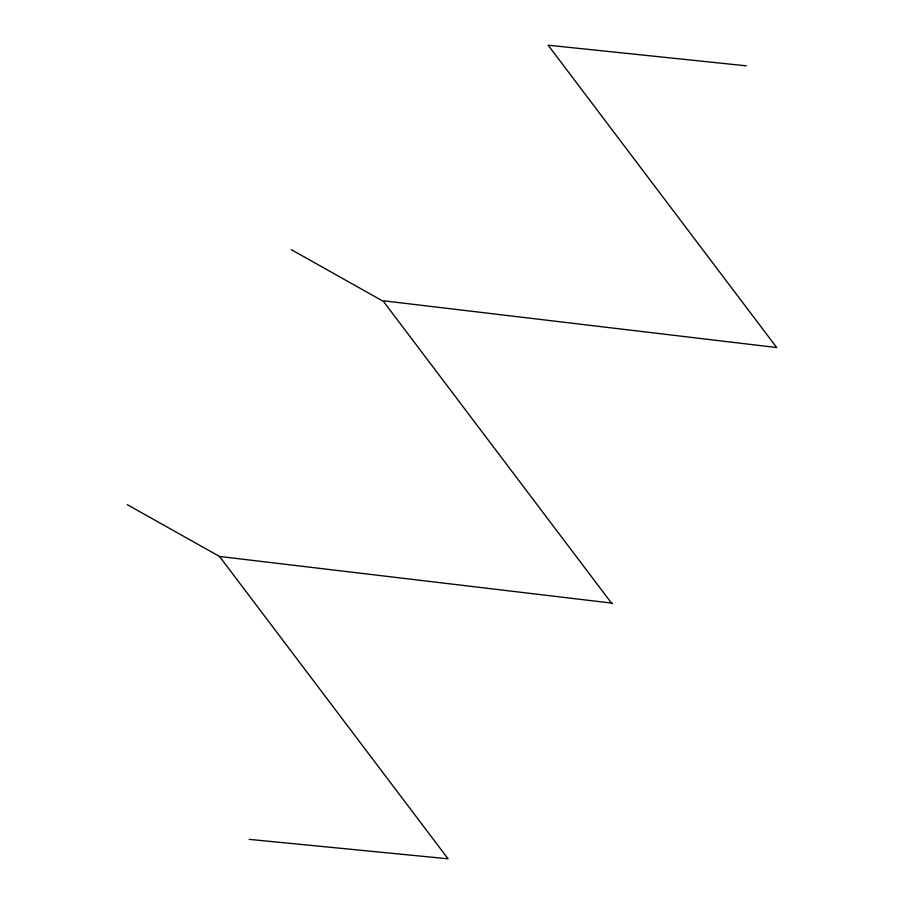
<?xml version="1.0" encoding="UTF-8"?>
<svg xmlns="http://www.w3.org/2000/svg" width="904" height="904" viewBox="0 0 904 904"><rect width="100%" height="100%" fill="white"/><g stroke="black" fill="none" stroke-linecap="round" stroke-linejoin="round"><path stroke-width="1.36" d="M249.12 839.353L448.068 858.8L219.514 556.457L127.294 504.658M746.331 65.834L548.14 45.2L776.705 347.543L383.827 300.829M219.514 556.457L612.381 603.171M291.235 249.617L383.443 301.416L612.008 603.77"/></g></svg>
